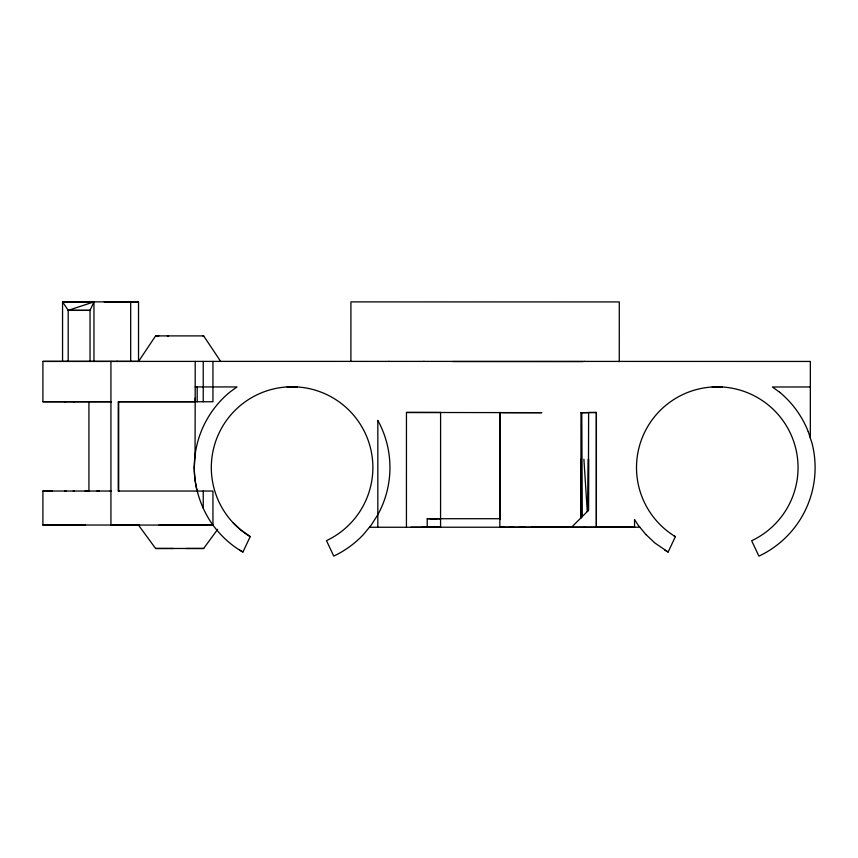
<?xml version="1.0" encoding="UTF-8"?>
<svg xmlns="http://www.w3.org/2000/svg" width="858" height="858" viewBox="0 0 858 858"><rect width="100%" height="100%" fill="white"/><g stroke="black" fill="none" stroke-linecap="round" stroke-linejoin="round"><path stroke-width="1.29" d="M110.929 361.411L110.929 525.064L212.945 525.075A97.833 97.833 0 0 0 239.672 550.16L242.964 551.984L250.225 536.572L240.594 529.772L233.194 522.822M130.684 361.379L130.684 301.855M104.29 301.855L138.524 301.855L138.524 361.379L90.036 361.39L90.036 310.371L93.962 301.866L62.559 301.866L62.559 361.39M195.184 401.759L195.206 361.422M350.901 361.4L350.911 301.887L619.283 301.93L619.272 361.443L619.884 361.454L619.272 361.443M377.82 527.252L377.842 420.409A97.833 97.833 0 0 1 377.82 514.714L371.235 525.085L363.406 534.555A97.833 97.833 0 0 1 333.741 556.091L326.49 540.637A80.791 80.791 0 0 0 357.475 420.098A80.791 80.791 0 0 0 233.215 412.258A80.791 80.791 0 0 0 248.799 535.778L250.225 536.572M369.455 527.252L406.435 527.252L406.456 412.462L440.594 412.462M440.594 412.441L440.572 527.295L410.918 527.262M580.952 517.878L580.963 412.666L596.374 412.494L596.364 527.209L634.545 527.209L634.545 519.487L638.116 525.117L645.945 534.588M581.778 412.666L582.292 516.527L581.027 517.792L580.963 459.202M588.17 501.244L588.363 510.446L588.62 412.666L580.963 412.666M588.609 459.191L588.599 510.22L571.589 527.22L533.333 527.209L535.263 527.262M596.364 527.22L596.374 412.484L588.374 412.484M195.195 397.962L195.045 455.298L194.273 467.567M406.435 527.252L427.209 527.22L427.23 518.715L500.375 518.715M587.912 510.907L588.245 459.191M194.273 467.513C194.391 488.052 200.976 508.376 212.945 525.075L159.03 525.042M645.945 534.534L654.901 542.996L668.135 552.037L675.396 536.615L673.97 535.789A80.791 80.791 0 0 1 658.386 412.312A80.791 80.791 0 0 1 782.635 420.152A80.791 80.791 0 0 1 751.651 540.733L758.912 556.145A97.833 97.833 0 0 0 812.033 443.275L808.236 431.617M42.911 401.737L111.443 401.737L42.9 401.737L42.9 361.4L220.656 361.4L203.657 335.896L156.413 335.896L155.598 335.896L138.588 361.4L139.983 361.4M186.004 548.476L203.657 548.476L217.685 529.3M68.19 361.39L68.19 310.371L93.962 301.866L93.962 361.39M639.843 527.209L531.606 527.22M500.042 412.655L499.828 527.209L513.534 527.22M533.655 527.241L509.952 527.262M113.02 301.855L114.093 301.855M499.924 412.612L501.072 412.601L499.924 412.612L499.946 519.251M524.828 527.198L519.83 527.209M501.093 527.252L499.946 527.252L504.493 527.262M138.524 301.855L62.559 301.866L68.19 310.371L90.036 310.371M68.19 310.371L90.347 310.36M167.299 335.896L168.576 335.896M155.598 335.896L158.816 335.896M202.831 335.896L203.657 335.896M42.9 361.4L90.744 361.379M219.905 361.379L810.349 361.443L810.338 438.03M66.645 361.4L67.514 361.4M116.795 361.4L117.664 361.4M452.488 361.55L583.118 361.561M584.201 361.433L584.802 361.433M195.206 386.937L236.98 386.937L229.751 392.192A97.833 97.833 0 0 0 197.04 490.69M287.044 386.894L297.19 386.894M712.204 386.947L722.35 386.947M195.184 401.716L118.511 401.737L119.434 401.737M64.865 401.737L65.798 401.737M73.445 401.737L74.088 401.737M110.221 401.737L110.864 401.737M502.123 412.655L541.848 412.666L406.456 412.462M85.585 525.053L42.9 525.042L42.9 491.033L111.443 491.033M52.445 491.033L42.9 491.033M85.092 491.033L87.291 491.033M97.018 491.033L99.217 491.033M42.9 525.042L139.532 525.032M427.048 527.22L634.545 527.22M138.438 525.042L155.598 548.476L173.252 548.476M155.598 548.476L203.657 548.476M388.62 361.411L389.232 361.433M423.691 361.422L424.302 361.433M584.18 527.209L584.791 527.23M619.251 527.209L619.862 527.23M427.23 518.715L440.572 518.768L439.403 518.736M422.104 527.241L440.572 527.273M430.587 518.725L436.979 518.758M427.209 527.22L430.577 527.241M673.97 535.832L675.396 536.615M664.832 550.171L668.135 552.037M239.661 550.117L242.953 551.994M779.643 392.245L772.415 387.001L810.338 386.958M583.912 459.202L587.258 511.561M212.945 361.422L212.945 401.759L118.243 401.759L118.232 491.044L212.945 491.044L212.945 525.075M203.239 361.422L203.239 401.759M203.239 491.044L203.239 508.065M197.179 386.937L197.179 401.759M118.683 401.726L118.683 491.012M88.932 401.726L88.932 491.023M779.632 392.213A97.833 97.833 0 0 1 808.236 431.595M65.798 491.033L64.876 491.033L65.798 491.033M74.013 491.033L73.37 491.033L74.013 491.033M110.939 491.033L110.296 491.033L110.939 491.033M119.444 491.033L118.511 491.033L119.444 491.033"/></g></svg>
